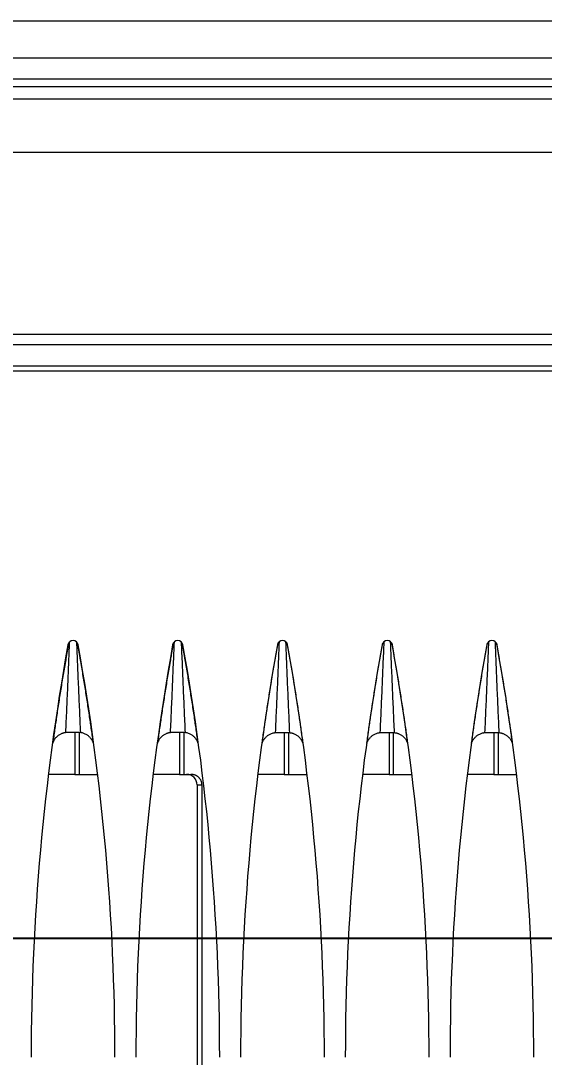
# Model space of a CAD drawing. Header units: metres. Extents: x -101133.8 to -101066.7, y -24899.3 to -24824.7.
# Drawn here: x -101102.3943 to -101102.3443, y -24845.373 to -24845.2741 of the extents above; entities that cross this region are included whole.
import ezdxf

# ---------------------------------------------------------------- set-up
doc = ezdxf.new("R2010")
doc.units = ezdxf.units.M
doc.header["$LTSCALE"] = 0.2
doc.header["$PDSIZE"] = -5
doc.layers.add('CMT-COTATION DIVERS', color=1, linetype='Continuous')
doc.layers.add('CMT-CVC-MATERIEL', color=30, linetype='Continuous')
doc.styles.get("Standard").update_dxf_attribs({"font": 'arial.ttf'})
doc.dimstyles.get("Standard").update_dxf_attribs({"dimtxt": 0.18, "dimasz": 0.18, "dimexe": 0.18, "dimexo": 0.0625, "dimgap": 0.09, "dimtad": 0, "dimtih": 1, "dimtoh": 1, "dimdec": 4, "dimzin": 0, "dimdsep": 46, "dimtxsty": 'Standard', "dimcen": 0.09, "dimadec": 0, "dimazin": 0, "dimtfac": 1, "dimtdec": 4, "dimtofl": 0, "dimtmove": 0, "dimatfit": 3, "dimfxl": 1, "dimtolj": 1, "dimtzin": 0, "dimarcsym": 0})

# ---------------------------------------------------------------- blocks, each defined once
blk = doc.blocks.new('Cassette 600x600')
at = {"linetype": 'Continuous', "lineweight": 13}
for p, q in [((-20078.23, 72.805), (-20078.23, 443.205)), ((-20077.73, 443.205), (-20077.73, 72.805)), ((-20075.73, 104.505), (-20075.73, 411.505)), ((-20074.73, 104.505), (-20074.73, 411.505)), ((-20057.385, 115.505), (-20057.385, 400.505)), ((-20052.256, 399.7), (-20052.256, 116.311)), ((-20051.107, 116.417), (-20051.107, 399.593)), ((-20050.33, 399.505), (-20050.33, 116.505)), ((-20048.33, 398.005), (-20048.33, 118.005)), ((-20044.817, 393.969), (-20044.817, 122.041)), ((-20116.73, 272.832), (-20116.73, 275.361)), ((-20112.23, 274.73), (-20112.23, 274.764)), ((-20112.73, 273.527), (-20112.74, 273.7)), ((-20106.73, 273.87), (-20106.73, 273.907)), ((-20105.73, 273.702), (-20105.73, 273.736)), ((-20112.73, 272.832), (-20116.73, 272.832)), ((-20116.73, 272.832), (-20116.73, 272.421)), ((-20116.73, 272.421), (-20116.73, 270.649)), ((-20112.733, 272.421), (-20116.73, 272.421)), ((-20112.74, 272.31), (-20112.73, 272.483)), ((-20106.73, 272.103), (-20106.73, 272.14)), ((-20105.73, 272.274), (-20105.73, 272.308)), ((-20112.23, 271.246), (-20112.23, 271.28)), ((-20116.73, 262.832), (-20116.73, 265.361)), ((-20112.23, 264.73), (-20112.23, 264.764)), ((-20112.73, 263.527), (-20112.74, 263.7)), ((-20106.73, 263.87), (-20106.73, 263.907)), ((-20105.73, 263.702), (-20105.73, 263.736)), ((-20112.73, 262.832), (-20116.73, 262.832)), ((-20116.73, 262.832), (-20116.73, 262.421)), ((-20116.73, 262.421), (-20116.73, 261.768)), ((-20112.733, 262.421), (-20116.73, 262.421)), ((-20112.74, 262.31), (-20112.73, 262.483)), ((-20105.73, 262.274), (-20105.73, 262.308)), ((-20112.23, 261.246), (-20112.23, 261.28)), ((-20106.73, 262.103), (-20106.73, 262.14)), ((-20117.73, 261.155), (-20221.23, 261.155)), ((-20117.73, 260.695), (-20221.23, 260.695)), ((-20117.73, 261.155), (-20117.73, 260.695)), ((-20116.73, 252.832), (-20116.73, 255.361)), ((-20112.23, 254.73), (-20112.23, 254.764)), ((-20112.74, 253.7), (-20112.73, 253.527)), ((-20105.73, 253.702), (-20105.73, 253.736)), ((-20112.73, 252.832), (-20116.73, 252.832)), ((-20116.73, 252.832), (-20116.73, 252.421)), ((-20116.73, 252.421), (-20116.73, 250.649)), ((-20112.733, 252.421), (-20116.73, 252.421)), ((-20112.73, 252.483), (-20112.74, 252.31)), ((-20105.73, 252.274), (-20105.73, 252.308)), ((-20112.23, 251.246), (-20112.23, 251.28)), ((-20116.73, 242.832), (-20116.73, 245.361)), ((-20112.23, 244.73), (-20112.23, 244.764)), ((-20112.74, 243.7), (-20112.73, 243.527)), ((-20105.73, 243.702), (-20105.73, 243.736)), ((-20112.73, 242.832), (-20116.73, 242.832)), ((-20116.73, 242.832), (-20116.73, 242.421)), ((-20116.73, 242.421), (-20116.73, 240.649)), ((-20112.733, 242.421), (-20116.73, 242.421)), ((-20112.73, 242.483), (-20112.74, 242.31)), ((-20105.73, 242.274), (-20105.73, 242.308)), ((-20112.23, 241.246), (-20112.23, 241.28)), ((-20116.73, 232.832), (-20116.73, 235.361)), ((-20112.23, 234.73), (-20112.23, 234.764)), ((-20112.74, 233.7), (-20112.73, 233.527)), ((-20105.73, 233.702), (-20105.73, 233.736)), ((-20112.73, 232.832), (-20116.73, 232.832)), ((-20116.73, 232.832), (-20116.73, 232.421)), ((-20116.73, 232.421), (-20116.73, 230.649)), ((-20112.733, 232.421), (-20116.73, 232.421)), ((-20112.73, 232.483), (-20112.74, 232.31)), ((-20105.73, 232.274), (-20105.73, 232.308)), ((-20112.23, 231.246), (-20112.23, 231.28))]:
    blk.add_line(p, q, dxfattribs=at)
for centre, radius, start, end in [((-20143.73, 54.505), 222.5, 79.81251, 90), ((-20104.465, 273.005), 0.5, 280.18749, 79.81251), ((-20143.73, 491.505), 222.5, 270, 280.18749), ((-20143.73, 44.505), 222.5, 79.81251, 90), ((-20104.465, 263.005), 0.5, 280.18749, 79.81251), ((-20143.73, 481.505), 222.5, 270, 280.18749), ((-20143.73, 34.505), 222.5, 79.81251, 90), ((-20104.465, 253.005), 0.5, 280.18749, 79.81251), ((-20143.73, 471.505), 222.5, 270, 280.18749), ((-20143.73, 24.505), 222.5, 79.81251, 90), ((-20104.465, 243.005), 0.5, 280.18749, 79.81251), ((-20143.73, 461.505), 222.5, 270, 280.18749), ((-20143.73, 14.505), 222.5, 79.81251, 90), ((-20104.465, 233.005), 0.5, 280.18749, 79.81251), ((-20143.73, 451.505), 222.5, 270, 280.18749)]:
    blk.add_arc(centre, radius, start, end, dxfattribs=at)
blk.add_ellipse((-20117.73, 262.159), major_axis=(0, 1.004), ratio=0.996195, start_param=3.141593, end_param=4.712389, dxfattribs=at)
for points, knots in [([(-20104.205, 273.432), (-20104.323, 273.453), (-20104.442, 273.475), (-20104.56, 273.496), (-20104.678, 273.517), (-20104.795, 273.538), (-20104.916, 273.559), (-20105.036, 273.581), (-20105.16, 273.602), (-20105.271, 273.622), (-20105.383, 273.642), (-20105.483, 273.66), (-20105.627, 273.685), (-20105.816, 273.718), (-20106.081, 273.764), (-20106.326, 273.806), (-20106.571, 273.848), (-20106.796, 273.886), (-20107.026, 273.924), (-20107.256, 273.963), (-20107.492, 274.002), (-20107.726, 274.04), (-20107.96, 274.079), (-20108.193, 274.117), (-20108.426, 274.154), (-20108.659, 274.192), (-20108.893, 274.229), (-20109.127, 274.266), (-20109.361, 274.303), (-20109.595, 274.34), (-20109.828, 274.376), (-20110.06, 274.412), (-20110.292, 274.447), (-20110.529, 274.483), (-20110.766, 274.519), (-20111.009, 274.555), (-20111.231, 274.588), (-20111.452, 274.621), (-20111.652, 274.65), (-20111.858, 274.679), (-20112.064, 274.709), (-20112.275, 274.739), (-20112.485, 274.769), (-20112.695, 274.799), (-20112.904, 274.828), (-20113.113, 274.857), (-20113.322, 274.887), (-20113.531, 274.916), (-20113.74, 274.945)], [0, 0, 0, 0, 1, 1, 1, 2, 2, 2, 3, 3, 3, 4, 4, 4, 5, 5, 5, 6, 6, 6, 7, 7, 7, 8, 8, 8, 9, 9, 9, 10, 10, 10, 11, 11, 11, 12, 12, 12, 13, 13, 13, 14, 14, 14, 15, 15, 15, 16, 16, 16, 16]), ([(-20112.74, 273.7), (-20112.746, 273.731), (-20112.752, 273.762), (-20112.758, 273.793), (-20112.764, 273.824), (-20112.77, 273.855), (-20112.778, 273.886), (-20112.785, 273.918), (-20112.793, 273.949), (-20112.802, 273.979), (-20112.81, 274.009), (-20112.819, 274.037), (-20112.832, 274.071), (-20112.845, 274.106), (-20112.862, 274.148), (-20112.882, 274.187), (-20112.901, 274.227), (-20112.921, 274.265), (-20112.944, 274.302), (-20112.966, 274.338), (-20112.991, 274.375), (-20113.019, 274.413), (-20113.047, 274.45), (-20113.079, 274.49), (-20113.106, 274.52), (-20113.132, 274.551), (-20113.154, 274.574), (-20113.178, 274.598), (-20113.202, 274.622), (-20113.23, 274.648), (-20113.257, 274.671), (-20113.285, 274.695), (-20113.313, 274.717), (-20113.344, 274.74), (-20113.376, 274.762), (-20113.411, 274.785), (-20113.439, 274.802), (-20113.467, 274.819), (-20113.487, 274.829), (-20113.511, 274.841), (-20113.534, 274.853), (-20113.56, 274.866), (-20113.585, 274.878), (-20113.611, 274.889), (-20113.637, 274.901), (-20113.662, 274.912), (-20113.688, 274.923), (-20113.714, 274.934), (-20113.74, 274.945)], [0, 0, 0, 0, 1, 1, 1, 2, 2, 2, 3, 3, 3, 4, 4, 4, 5, 5, 5, 6, 6, 6, 7, 7, 7, 8, 8, 8, 9, 9, 9, 10, 10, 10, 11, 11, 11, 12, 12, 12, 13, 13, 13, 14, 14, 14, 15, 15, 15, 16, 16, 16, 16]), ([(-20112.74, 273.7), (-20112.379, 273.684), (-20112.018, 273.668), (-20111.657, 273.651), (-20111.296, 273.635), (-20110.935, 273.619), (-20110.574, 273.603), (-20110.213, 273.587), (-20109.853, 273.571), (-20109.492, 273.556), (-20109.131, 273.54), (-20108.77, 273.524), (-20108.409, 273.509), (-20108.049, 273.494), (-20107.688, 273.479), (-20107.328, 273.464), (-20106.968, 273.449), (-20106.608, 273.434), (-20106.247, 273.419), (-20105.887, 273.404), (-20105.527, 273.39), (-20105.166, 273.375), (-20104.806, 273.36), (-20104.446, 273.346), (-20104.086, 273.331)], [0, 0, 0, 0, 1, 1, 1, 2, 2, 2, 3, 3, 3, 4, 4, 4, 5, 5, 5, 6, 6, 6, 7, 7, 7, 8, 8, 8, 8]), ([(-20112.73, 272.483), (-20112.73, 272.503), (-20112.73, 272.524), (-20112.73, 272.544), (-20112.73, 272.565), (-20112.73, 272.585), (-20112.73, 272.606), (-20112.73, 272.627), (-20112.73, 272.648), (-20112.73, 272.669), (-20112.73, 272.69), (-20112.73, 272.711), (-20112.73, 272.733), (-20112.73, 272.755), (-20112.73, 272.777), (-20112.73, 272.799), (-20112.73, 272.822), (-20112.73, 272.844), (-20112.73, 272.867), (-20112.73, 272.89), (-20112.73, 272.912), (-20112.73, 272.935), (-20112.73, 272.958), (-20112.73, 272.981), (-20112.73, 273.004), (-20112.73, 273.028), (-20112.73, 273.051), (-20112.73, 273.074), (-20112.73, 273.097), (-20112.73, 273.119), (-20112.73, 273.142), (-20112.73, 273.165), (-20112.73, 273.188), (-20112.73, 273.21), (-20112.73, 273.232), (-20112.73, 273.254), (-20112.73, 273.276), (-20112.73, 273.298), (-20112.73, 273.319), (-20112.73, 273.341), (-20112.73, 273.362), (-20112.73, 273.383), (-20112.73, 273.404), (-20112.73, 273.425), (-20112.73, 273.445), (-20112.73, 273.466), (-20112.73, 273.486), (-20112.73, 273.507), (-20112.73, 273.527)], [0, 0, 0, 0, 1, 1, 1, 2, 2, 2, 3, 3, 3, 4, 4, 4, 5, 5, 5, 6, 6, 6, 7, 7, 7, 8, 8, 8, 9, 9, 9, 10, 10, 10, 11, 11, 11, 12, 12, 12, 13, 13, 13, 14, 14, 14, 15, 15, 15, 16, 16, 16, 16]), ([(-20113.74, 271.065), (-20113.531, 271.094), (-20113.322, 271.124), (-20113.113, 271.153), (-20112.904, 271.182), (-20112.695, 271.212), (-20112.485, 271.241), (-20112.275, 271.271), (-20112.064, 271.301), (-20111.858, 271.331), (-20111.652, 271.361), (-20111.452, 271.39), (-20111.231, 271.422), (-20111.009, 271.455), (-20110.766, 271.491), (-20110.529, 271.527), (-20110.292, 271.563), (-20110.06, 271.598), (-20109.828, 271.634), (-20109.595, 271.67), (-20109.361, 271.707), (-20109.127, 271.744), (-20108.893, 271.781), (-20108.659, 271.818), (-20108.426, 271.856), (-20108.193, 271.894), (-20107.96, 271.931), (-20107.726, 271.97), (-20107.492, 272.008), (-20107.256, 272.048), (-20107.026, 272.086), (-20106.796, 272.125), (-20106.571, 272.163), (-20106.326, 272.204), (-20106.081, 272.246), (-20105.816, 272.292), (-20105.627, 272.325), (-20105.483, 272.351), (-20105.383, 272.368), (-20105.271, 272.388), (-20105.16, 272.408), (-20105.036, 272.43), (-20104.916, 272.451), (-20104.795, 272.473), (-20104.678, 272.493), (-20104.56, 272.515), (-20104.442, 272.536), (-20104.323, 272.557), (-20104.205, 272.578)], [0, 0, 0, 0, 1, 1, 1, 2, 2, 2, 3, 3, 3, 4, 4, 4, 5, 5, 5, 6, 6, 6, 7, 7, 7, 8, 8, 8, 9, 9, 9, 10, 10, 10, 11, 11, 11, 12, 12, 12, 13, 13, 13, 14, 14, 14, 15, 15, 15, 16, 16, 16, 16]), ([(-20113.74, 271.065), (-20113.732, 271.068), (-20113.724, 271.071), (-20113.717, 271.074), (-20113.709, 271.077), (-20113.701, 271.08), (-20113.693, 271.083), (-20113.685, 271.086), (-20113.677, 271.089), (-20113.669, 271.092), (-20113.662, 271.095), (-20113.655, 271.097), (-20113.646, 271.101), (-20113.623, 271.111), (-20113.589, 271.126), (-20113.558, 271.141), (-20113.528, 271.156), (-20113.502, 271.17), (-20113.475, 271.186), (-20113.448, 271.202), (-20113.421, 271.219), (-20113.397, 271.235), (-20113.372, 271.251), (-20113.351, 271.266), (-20113.322, 271.288), (-20113.294, 271.311), (-20113.258, 271.34), (-20113.226, 271.368), (-20113.194, 271.397), (-20113.167, 271.424), (-20113.139, 271.453), (-20113.112, 271.483), (-20113.085, 271.514), (-20113.061, 271.543), (-20113.038, 271.571), (-20113.018, 271.598), (-20112.992, 271.635), (-20112.967, 271.672), (-20112.937, 271.72), (-20112.911, 271.767), (-20112.886, 271.813), (-20112.865, 271.857), (-20112.846, 271.902), (-20112.827, 271.946), (-20112.811, 271.99), (-20112.796, 272.039), (-20112.781, 272.088), (-20112.768, 272.142), (-20112.761, 272.178), (-20112.759, 272.19), (-20112.757, 272.2), (-20112.755, 272.211), (-20112.753, 272.221), (-20112.751, 272.233), (-20112.75, 272.244), (-20112.748, 272.255), (-20112.746, 272.266), (-20112.745, 272.277), (-20112.743, 272.288), (-20112.741, 272.299), (-20112.74, 272.31)], [0, 0, 0, 0, 1, 1, 1, 2, 2, 2, 3, 3, 3, 4, 4, 4, 5, 5, 5, 6, 6, 6, 7, 7, 7, 8, 8, 8, 9, 9, 9, 10, 10, 10, 11, 11, 11, 12, 12, 12, 13, 13, 13, 14, 14, 14, 15, 15, 15, 16, 16, 16, 17, 17, 17, 18, 18, 18, 19, 19, 19, 20, 20, 20, 20]), ([(-20104.086, 272.679), (-20104.446, 272.664), (-20104.806, 272.65), (-20105.166, 272.635), (-20105.527, 272.621), (-20105.887, 272.606), (-20106.247, 272.591), (-20106.608, 272.576), (-20106.968, 272.562), (-20107.328, 272.547), (-20107.688, 272.532), (-20108.049, 272.517), (-20108.409, 272.501), (-20108.77, 272.486), (-20109.131, 272.47), (-20109.492, 272.454), (-20109.853, 272.439), (-20110.213, 272.423), (-20110.574, 272.407), (-20110.935, 272.391), (-20111.296, 272.375), (-20111.657, 272.359), (-20112.018, 272.343), (-20112.379, 272.327), (-20112.74, 272.31)], [0, 0, 0, 0, 1, 1, 1, 2, 2, 2, 3, 3, 3, 4, 4, 4, 5, 5, 5, 6, 6, 6, 7, 7, 7, 8, 8, 8, 8]), ([(-20104.205, 263.432), (-20104.323, 263.453), (-20104.442, 263.475), (-20104.56, 263.496), (-20104.678, 263.517), (-20104.795, 263.538), (-20104.916, 263.559), (-20105.036, 263.581), (-20105.16, 263.602), (-20105.271, 263.622), (-20105.383, 263.642), (-20105.483, 263.66), (-20105.627, 263.685), (-20105.816, 263.718), (-20106.081, 263.764), (-20106.326, 263.806), (-20106.571, 263.848), (-20106.796, 263.886), (-20107.026, 263.924), (-20107.256, 263.963), (-20107.492, 264.002), (-20107.726, 264.04), (-20107.96, 264.079), (-20108.193, 264.117), (-20108.426, 264.154), (-20108.659, 264.192), (-20108.893, 264.229), (-20109.127, 264.266), (-20109.361, 264.303), (-20109.595, 264.34), (-20109.828, 264.376), (-20110.06, 264.412), (-20110.292, 264.447), (-20110.529, 264.483), (-20110.766, 264.519), (-20111.009, 264.555), (-20111.231, 264.588), (-20111.452, 264.621), (-20111.652, 264.65), (-20111.858, 264.679), (-20112.064, 264.709), (-20112.275, 264.739), (-20112.485, 264.769), (-20112.695, 264.799), (-20112.904, 264.828), (-20113.113, 264.857), (-20113.322, 264.887), (-20113.531, 264.916), (-20113.74, 264.945)], [0, 0, 0, 0, 1, 1, 1, 2, 2, 2, 3, 3, 3, 4, 4, 4, 5, 5, 5, 6, 6, 6, 7, 7, 7, 8, 8, 8, 9, 9, 9, 10, 10, 10, 11, 11, 11, 12, 12, 12, 13, 13, 13, 14, 14, 14, 15, 15, 15, 16, 16, 16, 16]), ([(-20112.74, 263.7), (-20112.746, 263.731), (-20112.752, 263.762), (-20112.758, 263.793), (-20112.764, 263.824), (-20112.77, 263.855), (-20112.778, 263.886), (-20112.785, 263.918), (-20112.793, 263.949), (-20112.802, 263.979), (-20112.81, 264.009), (-20112.819, 264.037), (-20112.832, 264.071), (-20112.845, 264.106), (-20112.862, 264.148), (-20112.882, 264.187), (-20112.901, 264.227), (-20112.921, 264.265), (-20112.944, 264.302), (-20112.966, 264.338), (-20112.991, 264.375), (-20113.019, 264.413), (-20113.047, 264.45), (-20113.079, 264.49), (-20113.106, 264.52), (-20113.132, 264.551), (-20113.154, 264.574), (-20113.178, 264.598), (-20113.202, 264.622), (-20113.23, 264.648), (-20113.257, 264.671), (-20113.285, 264.695), (-20113.313, 264.717), (-20113.344, 264.74), (-20113.376, 264.762), (-20113.411, 264.785), (-20113.439, 264.802), (-20113.467, 264.819), (-20113.487, 264.829), (-20113.511, 264.841), (-20113.534, 264.853), (-20113.56, 264.866), (-20113.585, 264.878), (-20113.611, 264.889), (-20113.637, 264.901), (-20113.662, 264.912), (-20113.688, 264.923), (-20113.714, 264.934), (-20113.74, 264.945)], [0, 0, 0, 0, 1, 1, 1, 2, 2, 2, 3, 3, 3, 4, 4, 4, 5, 5, 5, 6, 6, 6, 7, 7, 7, 8, 8, 8, 9, 9, 9, 10, 10, 10, 11, 11, 11, 12, 12, 12, 13, 13, 13, 14, 14, 14, 15, 15, 15, 16, 16, 16, 16]), ([(-20112.74, 263.7), (-20112.379, 263.684), (-20112.018, 263.668), (-20111.657, 263.651), (-20111.296, 263.635), (-20110.935, 263.619), (-20110.574, 263.603), (-20110.213, 263.587), (-20109.853, 263.571), (-20109.492, 263.556), (-20109.131, 263.54), (-20108.77, 263.524), (-20108.409, 263.509), (-20108.049, 263.494), (-20107.688, 263.479), (-20107.328, 263.464), (-20106.968, 263.449), (-20106.608, 263.434), (-20106.247, 263.419), (-20105.887, 263.404), (-20105.527, 263.39), (-20105.166, 263.375), (-20104.806, 263.36), (-20104.446, 263.346), (-20104.086, 263.331)], [0, 0, 0, 0, 1, 1, 1, 2, 2, 2, 3, 3, 3, 4, 4, 4, 5, 5, 5, 6, 6, 6, 7, 7, 7, 8, 8, 8, 8]), ([(-20112.73, 262.483), (-20112.73, 262.503), (-20112.73, 262.524), (-20112.73, 262.544), (-20112.73, 262.565), (-20112.73, 262.585), (-20112.73, 262.606), (-20112.73, 262.627), (-20112.73, 262.648), (-20112.73, 262.669), (-20112.73, 262.69), (-20112.73, 262.711), (-20112.73, 262.733), (-20112.73, 262.755), (-20112.73, 262.777), (-20112.73, 262.799), (-20112.73, 262.822), (-20112.73, 262.844), (-20112.73, 262.867), (-20112.73, 262.89), (-20112.73, 262.912), (-20112.73, 262.935), (-20112.73, 262.958), (-20112.73, 262.981), (-20112.73, 263.004), (-20112.73, 263.028), (-20112.73, 263.051), (-20112.73, 263.074), (-20112.73, 263.097), (-20112.73, 263.119), (-20112.73, 263.142), (-20112.73, 263.165), (-20112.73, 263.188), (-20112.73, 263.21), (-20112.73, 263.232), (-20112.73, 263.254), (-20112.73, 263.276), (-20112.73, 263.298), (-20112.73, 263.319), (-20112.73, 263.341), (-20112.73, 263.362), (-20112.73, 263.383), (-20112.73, 263.404), (-20112.73, 263.425), (-20112.73, 263.445), (-20112.73, 263.466), (-20112.73, 263.486), (-20112.73, 263.507), (-20112.73, 263.527)], [0, 0, 0, 0, 1, 1, 1, 2, 2, 2, 3, 3, 3, 4, 4, 4, 5, 5, 5, 6, 6, 6, 7, 7, 7, 8, 8, 8, 9, 9, 9, 10, 10, 10, 11, 11, 11, 12, 12, 12, 13, 13, 13, 14, 14, 14, 15, 15, 15, 16, 16, 16, 16]), ([(-20113.74, 261.065), (-20113.531, 261.094), (-20113.322, 261.124), (-20113.113, 261.153), (-20112.904, 261.182), (-20112.695, 261.212), (-20112.485, 261.241), (-20112.275, 261.271), (-20112.064, 261.301), (-20111.858, 261.331), (-20111.652, 261.361), (-20111.452, 261.39), (-20111.231, 261.422), (-20111.009, 261.455), (-20110.766, 261.491), (-20110.529, 261.527), (-20110.292, 261.563), (-20110.06, 261.598), (-20109.828, 261.634), (-20109.595, 261.67), (-20109.361, 261.707), (-20109.127, 261.744), (-20108.893, 261.781), (-20108.659, 261.818), (-20108.426, 261.856), (-20108.193, 261.894), (-20107.96, 261.931), (-20107.726, 261.97), (-20107.492, 262.008), (-20107.256, 262.048), (-20107.026, 262.086), (-20106.796, 262.125), (-20106.571, 262.163), (-20106.326, 262.204), (-20106.081, 262.246), (-20105.816, 262.292), (-20105.627, 262.325), (-20105.483, 262.351), (-20105.383, 262.368), (-20105.271, 262.388), (-20105.16, 262.408), (-20105.036, 262.43), (-20104.916, 262.451), (-20104.795, 262.473), (-20104.678, 262.493), (-20104.56, 262.515), (-20104.442, 262.536), (-20104.323, 262.557), (-20104.205, 262.578)], [0, 0, 0, 0, 1, 1, 1, 2, 2, 2, 3, 3, 3, 4, 4, 4, 5, 5, 5, 6, 6, 6, 7, 7, 7, 8, 8, 8, 9, 9, 9, 10, 10, 10, 11, 11, 11, 12, 12, 12, 13, 13, 13, 14, 14, 14, 15, 15, 15, 16, 16, 16, 16]), ([(-20113.74, 261.065), (-20113.732, 261.068), (-20113.724, 261.071), (-20113.717, 261.074), (-20113.709, 261.077), (-20113.701, 261.08), (-20113.693, 261.083), (-20113.685, 261.086), (-20113.677, 261.089), (-20113.669, 261.092), (-20113.662, 261.095), (-20113.655, 261.097), (-20113.646, 261.101), (-20113.623, 261.111), (-20113.589, 261.126), (-20113.558, 261.141), (-20113.528, 261.156), (-20113.502, 261.17), (-20113.475, 261.186), (-20113.448, 261.202), (-20113.421, 261.219), (-20113.397, 261.235), (-20113.372, 261.251), (-20113.351, 261.266), (-20113.322, 261.288), (-20113.294, 261.311), (-20113.258, 261.34), (-20113.226, 261.368), (-20113.194, 261.397), (-20113.167, 261.424), (-20113.139, 261.453), (-20113.112, 261.483), (-20113.085, 261.514), (-20113.061, 261.543), (-20113.038, 261.571), (-20113.018, 261.598), (-20112.992, 261.635), (-20112.967, 261.672), (-20112.937, 261.72), (-20112.911, 261.767), (-20112.886, 261.813), (-20112.865, 261.857), (-20112.846, 261.902), (-20112.827, 261.946), (-20112.811, 261.99), (-20112.796, 262.039), (-20112.781, 262.088), (-20112.768, 262.142), (-20112.761, 262.178), (-20112.759, 262.19), (-20112.757, 262.2), (-20112.755, 262.211), (-20112.753, 262.221), (-20112.751, 262.233), (-20112.75, 262.244), (-20112.748, 262.255), (-20112.746, 262.266), (-20112.745, 262.277), (-20112.743, 262.288), (-20112.741, 262.299), (-20112.74, 262.31)], [0, 0, 0, 0, 1, 1, 1, 2, 2, 2, 3, 3, 3, 4, 4, 4, 5, 5, 5, 6, 6, 6, 7, 7, 7, 8, 8, 8, 9, 9, 9, 10, 10, 10, 11, 11, 11, 12, 12, 12, 13, 13, 13, 14, 14, 14, 15, 15, 15, 16, 16, 16, 17, 17, 17, 18, 18, 18, 19, 19, 19, 20, 20, 20, 20]), ([(-20104.086, 262.679), (-20104.446, 262.664), (-20104.806, 262.65), (-20105.166, 262.635), (-20105.527, 262.621), (-20105.887, 262.606), (-20106.247, 262.591), (-20106.608, 262.576), (-20106.968, 262.562), (-20107.328, 262.547), (-20107.688, 262.532), (-20108.049, 262.517), (-20108.409, 262.501), (-20108.77, 262.486), (-20109.131, 262.47), (-20109.492, 262.454), (-20109.853, 262.439), (-20110.213, 262.423), (-20110.574, 262.407), (-20110.935, 262.391), (-20111.296, 262.375), (-20111.657, 262.359), (-20112.018, 262.343), (-20112.379, 262.327), (-20112.74, 262.31)], [0, 0, 0, 0, 1, 1, 1, 2, 2, 2, 3, 3, 3, 4, 4, 4, 5, 5, 5, 6, 6, 6, 7, 7, 7, 8, 8, 8, 8]), ([(-20117.73, 260.695), (-20117.705, 260.698), (-20117.68, 260.7), (-20117.655, 260.703), (-20117.63, 260.705), (-20117.605, 260.708), (-20117.58, 260.712), (-20117.555, 260.715), (-20117.531, 260.719), (-20117.506, 260.724), (-20117.482, 260.729), (-20117.458, 260.735), (-20117.434, 260.742), (-20117.411, 260.749), (-20117.387, 260.757), (-20117.365, 260.767), (-20117.342, 260.776), (-20117.319, 260.786), (-20117.297, 260.797), (-20117.276, 260.808), (-20117.254, 260.82), (-20117.233, 260.833), (-20117.212, 260.846), (-20117.192, 260.859), (-20117.172, 260.873), (-20117.153, 260.887), (-20117.133, 260.902), (-20117.114, 260.918), (-20117.096, 260.933), (-20117.078, 260.949), (-20117.06, 260.966), (-20117.043, 260.982), (-20117.026, 260.999), (-20117.011, 261.016), (-20116.995, 261.033), (-20116.98, 261.05), (-20116.965, 261.069), (-20116.95, 261.088), (-20116.935, 261.108), (-20116.921, 261.129), (-20116.907, 261.149), (-20116.895, 261.169), (-20116.882, 261.19), (-20116.87, 261.211), (-20116.859, 261.233), (-20116.849, 261.252), (-20116.839, 261.272), (-20116.831, 261.289), (-20116.82, 261.315), (-20116.809, 261.342), (-20116.795, 261.378), (-20116.784, 261.411), (-20116.773, 261.444), (-20116.765, 261.475), (-20116.758, 261.505), (-20116.752, 261.535), (-20116.746, 261.565), (-20116.742, 261.597), (-20116.737, 261.629), (-20116.734, 261.663), (-20116.733, 261.685), (-20116.732, 261.693), (-20116.732, 261.699), (-20116.732, 261.706), (-20116.731, 261.713), (-20116.731, 261.72), (-20116.731, 261.727), (-20116.731, 261.734), (-20116.73, 261.741), (-20116.73, 261.747), (-20116.73, 261.754), (-20116.73, 261.761), (-20116.73, 261.768)], [0, 0, 0, 0, 1, 1, 1, 2, 2, 2, 3, 3, 3, 4, 4, 4, 5, 5, 5, 6, 6, 6, 7, 7, 7, 8, 8, 8, 9, 9, 9, 10, 10, 10, 11, 11, 11, 12, 12, 12, 13, 13, 13, 14, 14, 14, 15, 15, 15, 16, 16, 16, 17, 17, 17, 18, 18, 18, 19, 19, 19, 20, 20, 20, 21, 21, 21, 22, 22, 22, 23, 23, 23, 24, 24, 24, 24]), ([(-20113.74, 254.945), (-20113.732, 254.942), (-20113.724, 254.939), (-20113.717, 254.936), (-20113.709, 254.934), (-20113.701, 254.931), (-20113.693, 254.928), (-20113.685, 254.925), (-20113.677, 254.921), (-20113.669, 254.918), (-20113.662, 254.916), (-20113.655, 254.913), (-20113.646, 254.909), (-20113.623, 254.9), (-20113.589, 254.884), (-20113.558, 254.869), (-20113.528, 254.854), (-20113.502, 254.84), (-20113.475, 254.824), (-20113.448, 254.808), (-20113.421, 254.791), (-20113.397, 254.775), (-20113.372, 254.759), (-20113.351, 254.744), (-20113.322, 254.722), (-20113.294, 254.7), (-20113.258, 254.67), (-20113.226, 254.642), (-20113.194, 254.614), (-20113.167, 254.586), (-20113.139, 254.557), (-20113.112, 254.528), (-20113.085, 254.497), (-20113.061, 254.468), (-20113.038, 254.439), (-20113.018, 254.412), (-20112.992, 254.375), (-20112.967, 254.338), (-20112.937, 254.29), (-20112.911, 254.244), (-20112.886, 254.197), (-20112.865, 254.153), (-20112.846, 254.109), (-20112.827, 254.064), (-20112.811, 254.02), (-20112.796, 253.971), (-20112.781, 253.922), (-20112.768, 253.868), (-20112.761, 253.833), (-20112.759, 253.82), (-20112.757, 253.81), (-20112.755, 253.799), (-20112.753, 253.789), (-20112.751, 253.777), (-20112.75, 253.766), (-20112.748, 253.755), (-20112.746, 253.744), (-20112.745, 253.733), (-20112.743, 253.722), (-20112.741, 253.711), (-20112.74, 253.7)], [0, 0, 0, 0, 1, 1, 1, 2, 2, 2, 3, 3, 3, 4, 4, 4, 5, 5, 5, 6, 6, 6, 7, 7, 7, 8, 8, 8, 9, 9, 9, 10, 10, 10, 11, 11, 11, 12, 12, 12, 13, 13, 13, 14, 14, 14, 15, 15, 15, 16, 16, 16, 17, 17, 17, 18, 18, 18, 19, 19, 19, 20, 20, 20, 20]), ([(-20113.74, 254.945), (-20113.531, 254.916), (-20113.322, 254.887), (-20113.113, 254.857), (-20112.904, 254.828), (-20112.695, 254.799), (-20112.485, 254.769), (-20112.275, 254.739), (-20112.064, 254.709), (-20111.858, 254.679), (-20111.652, 254.65), (-20111.452, 254.621), (-20111.231, 254.588), (-20111.009, 254.555), (-20110.766, 254.519), (-20110.529, 254.483), (-20110.292, 254.447), (-20110.06, 254.412), (-20109.828, 254.376), (-20109.595, 254.34), (-20109.361, 254.303), (-20109.127, 254.266), (-20108.893, 254.229), (-20108.659, 254.192), (-20108.426, 254.154), (-20108.193, 254.117), (-20107.96, 254.079), (-20107.726, 254.04), (-20107.492, 254.002), (-20107.256, 253.963), (-20107.026, 253.924), (-20106.796, 253.886), (-20106.571, 253.848), (-20106.326, 253.806), (-20106.081, 253.764), (-20105.816, 253.718), (-20105.627, 253.685), (-20105.483, 253.66), (-20105.383, 253.642), (-20105.271, 253.622), (-20105.16, 253.602), (-20105.036, 253.581), (-20104.916, 253.559), (-20104.795, 253.538), (-20104.678, 253.517), (-20104.56, 253.496), (-20104.442, 253.475), (-20104.323, 253.453), (-20104.205, 253.432)], [0, 0, 0, 0, 1, 1, 1, 2, 2, 2, 3, 3, 3, 4, 4, 4, 5, 5, 5, 6, 6, 6, 7, 7, 7, 8, 8, 8, 9, 9, 9, 10, 10, 10, 11, 11, 11, 12, 12, 12, 13, 13, 13, 14, 14, 14, 15, 15, 15, 16, 16, 16, 16]), ([(-20104.086, 253.331), (-20104.446, 253.346), (-20104.806, 253.36), (-20105.166, 253.375), (-20105.527, 253.39), (-20105.887, 253.404), (-20106.247, 253.419), (-20106.608, 253.434), (-20106.968, 253.449), (-20107.328, 253.464), (-20107.688, 253.479), (-20108.049, 253.494), (-20108.409, 253.509), (-20108.77, 253.524), (-20109.131, 253.54), (-20109.492, 253.556), (-20109.853, 253.571), (-20110.213, 253.587), (-20110.574, 253.603), (-20110.935, 253.619), (-20111.296, 253.635), (-20111.657, 253.651), (-20112.018, 253.668), (-20112.379, 253.684), (-20112.74, 253.7)], [0, 0, 0, 0, 1, 1, 1, 2, 2, 2, 3, 3, 3, 4, 4, 4, 5, 5, 5, 6, 6, 6, 7, 7, 7, 8, 8, 8, 8]), ([(-20112.73, 253.527), (-20112.73, 253.507), (-20112.73, 253.487), (-20112.73, 253.466), (-20112.73, 253.446), (-20112.73, 253.425), (-20112.73, 253.404), (-20112.73, 253.383), (-20112.73, 253.363), (-20112.73, 253.341), (-20112.73, 253.32), (-20112.73, 253.299), (-20112.73, 253.277), (-20112.73, 253.255), (-20112.73, 253.233), (-20112.73, 253.211), (-20112.73, 253.189), (-20112.73, 253.166), (-20112.73, 253.143), (-20112.73, 253.121), (-20112.73, 253.098), (-20112.73, 253.075), (-20112.73, 253.052), (-20112.73, 253.029), (-20112.73, 253.006), (-20112.73, 252.983), (-20112.73, 252.96), (-20112.73, 252.937), (-20112.73, 252.914), (-20112.73, 252.891), (-20112.73, 252.868), (-20112.73, 252.845), (-20112.73, 252.823), (-20112.73, 252.8), (-20112.73, 252.778), (-20112.73, 252.756), (-20112.73, 252.734), (-20112.73, 252.712), (-20112.73, 252.691), (-20112.73, 252.67), (-20112.73, 252.648), (-20112.73, 252.627), (-20112.73, 252.607), (-20112.73, 252.586), (-20112.73, 252.565), (-20112.73, 252.544), (-20112.73, 252.524), (-20112.73, 252.503), (-20112.73, 252.483)], [0, 0, 0, 0, 1, 1, 1, 2, 2, 2, 3, 3, 3, 4, 4, 4, 5, 5, 5, 6, 6, 6, 7, 7, 7, 8, 8, 8, 9, 9, 9, 10, 10, 10, 11, 11, 11, 12, 12, 12, 13, 13, 13, 14, 14, 14, 15, 15, 15, 16, 16, 16, 16]), ([(-20104.205, 252.578), (-20104.323, 252.557), (-20104.442, 252.536), (-20104.56, 252.515), (-20104.678, 252.493), (-20104.795, 252.473), (-20104.916, 252.451), (-20105.036, 252.43), (-20105.16, 252.408), (-20105.271, 252.388), (-20105.383, 252.368), (-20105.483, 252.351), (-20105.627, 252.325), (-20105.816, 252.292), (-20106.081, 252.246), (-20106.326, 252.204), (-20106.571, 252.163), (-20106.796, 252.125), (-20107.026, 252.086), (-20107.256, 252.048), (-20107.492, 252.008), (-20107.726, 251.97), (-20107.96, 251.931), (-20108.193, 251.894), (-20108.426, 251.856), (-20108.659, 251.818), (-20108.893, 251.781), (-20109.127, 251.744), (-20109.361, 251.707), (-20109.595, 251.67), (-20109.828, 251.634), (-20110.06, 251.598), (-20110.292, 251.563), (-20110.529, 251.527), (-20110.766, 251.491), (-20111.009, 251.455), (-20111.231, 251.422), (-20111.452, 251.39), (-20111.652, 251.361), (-20111.858, 251.331), (-20112.064, 251.301), (-20112.275, 251.271), (-20112.485, 251.241), (-20112.695, 251.212), (-20112.904, 251.182), (-20113.113, 251.153), (-20113.322, 251.124), (-20113.531, 251.094), (-20113.74, 251.065)], [0, 0, 0, 0, 1, 1, 1, 2, 2, 2, 3, 3, 3, 4, 4, 4, 5, 5, 5, 6, 6, 6, 7, 7, 7, 8, 8, 8, 9, 9, 9, 10, 10, 10, 11, 11, 11, 12, 12, 12, 13, 13, 13, 14, 14, 14, 15, 15, 15, 16, 16, 16, 16]), ([(-20112.74, 252.31), (-20112.746, 252.279), (-20112.752, 252.248), (-20112.758, 252.217), (-20112.764, 252.186), (-20112.77, 252.155), (-20112.778, 252.124), (-20112.785, 252.093), (-20112.793, 252.061), (-20112.802, 252.031), (-20112.81, 252.001), (-20112.819, 251.974), (-20112.832, 251.939), (-20112.845, 251.904), (-20112.862, 251.862), (-20112.882, 251.823), (-20112.901, 251.783), (-20112.921, 251.746), (-20112.944, 251.709), (-20112.966, 251.672), (-20112.991, 251.635), (-20113.019, 251.598), (-20113.047, 251.56), (-20113.079, 251.521), (-20113.106, 251.49), (-20113.132, 251.459), (-20113.154, 251.437), (-20113.178, 251.412), (-20113.202, 251.388), (-20113.23, 251.363), (-20113.257, 251.339), (-20113.285, 251.315), (-20113.313, 251.293), (-20113.344, 251.27), (-20113.376, 251.248), (-20113.411, 251.225), (-20113.439, 251.208), (-20113.467, 251.192), (-20113.487, 251.181), (-20113.511, 251.169), (-20113.534, 251.157), (-20113.56, 251.145), (-20113.585, 251.133), (-20113.611, 251.121), (-20113.637, 251.11), (-20113.662, 251.098), (-20113.688, 251.087), (-20113.714, 251.076), (-20113.74, 251.065)], [0, 0, 0, 0, 1, 1, 1, 2, 2, 2, 3, 3, 3, 4, 4, 4, 5, 5, 5, 6, 6, 6, 7, 7, 7, 8, 8, 8, 9, 9, 9, 10, 10, 10, 11, 11, 11, 12, 12, 12, 13, 13, 13, 14, 14, 14, 15, 15, 15, 16, 16, 16, 16]), ([(-20112.74, 252.31), (-20112.379, 252.327), (-20112.018, 252.343), (-20111.657, 252.359), (-20111.296, 252.375), (-20110.935, 252.391), (-20110.574, 252.407), (-20110.213, 252.423), (-20109.853, 252.439), (-20109.492, 252.454), (-20109.131, 252.47), (-20108.77, 252.486), (-20108.409, 252.501), (-20108.049, 252.516), (-20107.688, 252.532), (-20107.328, 252.547), (-20106.968, 252.562), (-20106.608, 252.577), (-20106.247, 252.591), (-20105.887, 252.606), (-20105.527, 252.621), (-20105.166, 252.635), (-20104.806, 252.65), (-20104.446, 252.664), (-20104.086, 252.679)], [0, 0, 0, 0, 1, 1, 1, 2, 2, 2, 3, 3, 3, 4, 4, 4, 5, 5, 5, 6, 6, 6, 7, 7, 7, 8, 8, 8, 8]), ([(-20113.74, 244.945), (-20113.531, 244.916), (-20113.322, 244.887), (-20113.113, 244.857), (-20112.904, 244.828), (-20112.695, 244.799), (-20112.485, 244.769), (-20112.275, 244.739), (-20112.064, 244.709), (-20111.858, 244.679), (-20111.652, 244.65), (-20111.452, 244.621), (-20111.231, 244.588), (-20111.009, 244.555), (-20110.766, 244.519), (-20110.529, 244.483), (-20110.292, 244.447), (-20110.06, 244.412), (-20109.828, 244.376), (-20109.595, 244.34), (-20109.361, 244.303), (-20109.127, 244.266), (-20108.893, 244.229), (-20108.659, 244.192), (-20108.426, 244.154), (-20108.193, 244.117), (-20107.96, 244.079), (-20107.726, 244.04), (-20107.492, 244.002), (-20107.256, 243.963), (-20107.026, 243.924), (-20106.796, 243.886), (-20106.571, 243.848), (-20106.326, 243.806), (-20106.081, 243.764), (-20105.816, 243.718), (-20105.627, 243.685), (-20105.483, 243.66), (-20105.383, 243.642), (-20105.271, 243.622), (-20105.16, 243.602), (-20105.036, 243.581), (-20104.916, 243.559), (-20104.795, 243.538), (-20104.678, 243.517), (-20104.56, 243.496), (-20104.442, 243.475), (-20104.323, 243.453), (-20104.205, 243.432)], [0, 0, 0, 0, 1, 1, 1, 2, 2, 2, 3, 3, 3, 4, 4, 4, 5, 5, 5, 6, 6, 6, 7, 7, 7, 8, 8, 8, 9, 9, 9, 10, 10, 10, 11, 11, 11, 12, 12, 12, 13, 13, 13, 14, 14, 14, 15, 15, 15, 16, 16, 16, 16]), ([(-20113.74, 244.945), (-20113.732, 244.942), (-20113.724, 244.939), (-20113.717, 244.936), (-20113.709, 244.934), (-20113.701, 244.931), (-20113.693, 244.928), (-20113.685, 244.925), (-20113.677, 244.921), (-20113.669, 244.918), (-20113.662, 244.916), (-20113.655, 244.913), (-20113.646, 244.909), (-20113.623, 244.9), (-20113.589, 244.884), (-20113.558, 244.869), (-20113.528, 244.854), (-20113.502, 244.84), (-20113.475, 244.824), (-20113.448, 244.808), (-20113.421, 244.791), (-20113.397, 244.775), (-20113.372, 244.759), (-20113.351, 244.744), (-20113.322, 244.722), (-20113.294, 244.7), (-20113.258, 244.67), (-20113.226, 244.642), (-20113.194, 244.614), (-20113.167, 244.586), (-20113.139, 244.557), (-20113.112, 244.528), (-20113.085, 244.497), (-20113.061, 244.468), (-20113.038, 244.439), (-20113.018, 244.412), (-20112.992, 244.375), (-20112.967, 244.338), (-20112.937, 244.29), (-20112.911, 244.244), (-20112.886, 244.197), (-20112.865, 244.153), (-20112.846, 244.109), (-20112.827, 244.064), (-20112.811, 244.02), (-20112.796, 243.971), (-20112.781, 243.922), (-20112.768, 243.868), (-20112.761, 243.833), (-20112.759, 243.82), (-20112.757, 243.81), (-20112.755, 243.799), (-20112.753, 243.789), (-20112.751, 243.777), (-20112.75, 243.766), (-20112.748, 243.755), (-20112.746, 243.744), (-20112.745, 243.733), (-20112.743, 243.722), (-20112.741, 243.711), (-20112.74, 243.7)], [0, 0, 0, 0, 1, 1, 1, 2, 2, 2, 3, 3, 3, 4, 4, 4, 5, 5, 5, 6, 6, 6, 7, 7, 7, 8, 8, 8, 9, 9, 9, 10, 10, 10, 11, 11, 11, 12, 12, 12, 13, 13, 13, 14, 14, 14, 15, 15, 15, 16, 16, 16, 17, 17, 17, 18, 18, 18, 19, 19, 19, 20, 20, 20, 20]), ([(-20104.086, 243.331), (-20104.446, 243.346), (-20104.806, 243.36), (-20105.166, 243.375), (-20105.527, 243.39), (-20105.887, 243.404), (-20106.247, 243.419), (-20106.608, 243.434), (-20106.968, 243.449), (-20107.328, 243.464), (-20107.688, 243.479), (-20108.049, 243.494), (-20108.409, 243.509), (-20108.77, 243.524), (-20109.131, 243.54), (-20109.492, 243.556), (-20109.853, 243.571), (-20110.213, 243.587), (-20110.574, 243.603), (-20110.935, 243.619), (-20111.296, 243.635), (-20111.657, 243.651), (-20112.018, 243.668), (-20112.379, 243.684), (-20112.74, 243.7)], [0, 0, 0, 0, 1, 1, 1, 2, 2, 2, 3, 3, 3, 4, 4, 4, 5, 5, 5, 6, 6, 6, 7, 7, 7, 8, 8, 8, 8]), ([(-20112.73, 243.527), (-20112.73, 243.507), (-20112.73, 243.487), (-20112.73, 243.466), (-20112.73, 243.446), (-20112.73, 243.425), (-20112.73, 243.404), (-20112.73, 243.383), (-20112.73, 243.363), (-20112.73, 243.341), (-20112.73, 243.32), (-20112.73, 243.299), (-20112.73, 243.277), (-20112.73, 243.255), (-20112.73, 243.233), (-20112.73, 243.211), (-20112.73, 243.189), (-20112.73, 243.166), (-20112.73, 243.143), (-20112.73, 243.121), (-20112.73, 243.098), (-20112.73, 243.075), (-20112.73, 243.052), (-20112.73, 243.029), (-20112.73, 243.006), (-20112.73, 242.983), (-20112.73, 242.96), (-20112.73, 242.937), (-20112.73, 242.914), (-20112.73, 242.891), (-20112.73, 242.868), (-20112.73, 242.845), (-20112.73, 242.823), (-20112.73, 242.8), (-20112.73, 242.778), (-20112.73, 242.756), (-20112.73, 242.734), (-20112.73, 242.712), (-20112.73, 242.691), (-20112.73, 242.67), (-20112.73, 242.648), (-20112.73, 242.627), (-20112.73, 242.607), (-20112.73, 242.586), (-20112.73, 242.565), (-20112.73, 242.544), (-20112.73, 242.524), (-20112.73, 242.503), (-20112.73, 242.483)], [0, 0, 0, 0, 1, 1, 1, 2, 2, 2, 3, 3, 3, 4, 4, 4, 5, 5, 5, 6, 6, 6, 7, 7, 7, 8, 8, 8, 9, 9, 9, 10, 10, 10, 11, 11, 11, 12, 12, 12, 13, 13, 13, 14, 14, 14, 15, 15, 15, 16, 16, 16, 16]), ([(-20104.205, 242.578), (-20104.323, 242.557), (-20104.442, 242.536), (-20104.56, 242.515), (-20104.678, 242.493), (-20104.795, 242.473), (-20104.916, 242.451), (-20105.036, 242.43), (-20105.16, 242.408), (-20105.271, 242.388), (-20105.383, 242.368), (-20105.483, 242.351), (-20105.627, 242.325), (-20105.816, 242.292), (-20106.081, 242.246), (-20106.326, 242.204), (-20106.571, 242.163), (-20106.796, 242.125), (-20107.026, 242.086), (-20107.256, 242.048), (-20107.492, 242.008), (-20107.726, 241.97), (-20107.96, 241.931), (-20108.193, 241.894), (-20108.426, 241.856), (-20108.659, 241.818), (-20108.893, 241.781), (-20109.127, 241.744), (-20109.361, 241.707), (-20109.595, 241.67), (-20109.828, 241.634), (-20110.06, 241.598), (-20110.292, 241.563), (-20110.529, 241.527), (-20110.766, 241.491), (-20111.009, 241.455), (-20111.231, 241.422), (-20111.452, 241.39), (-20111.652, 241.361), (-20111.858, 241.331), (-20112.064, 241.301), (-20112.275, 241.271), (-20112.485, 241.241), (-20112.695, 241.212), (-20112.904, 241.182), (-20113.113, 241.153), (-20113.322, 241.124), (-20113.531, 241.094), (-20113.74, 241.065)], [0, 0, 0, 0, 1, 1, 1, 2, 2, 2, 3, 3, 3, 4, 4, 4, 5, 5, 5, 6, 6, 6, 7, 7, 7, 8, 8, 8, 9, 9, 9, 10, 10, 10, 11, 11, 11, 12, 12, 12, 13, 13, 13, 14, 14, 14, 15, 15, 15, 16, 16, 16, 16]), ([(-20112.74, 242.31), (-20112.379, 242.327), (-20112.018, 242.343), (-20111.657, 242.359), (-20111.296, 242.375), (-20110.935, 242.391), (-20110.574, 242.407), (-20110.213, 242.423), (-20109.853, 242.439), (-20109.492, 242.454), (-20109.131, 242.47), (-20108.77, 242.486), (-20108.409, 242.501), (-20108.049, 242.516), (-20107.688, 242.532), (-20107.328, 242.547), (-20106.968, 242.562), (-20106.608, 242.577), (-20106.247, 242.591), (-20105.887, 242.606), (-20105.527, 242.621), (-20105.166, 242.635), (-20104.806, 242.65), (-20104.446, 242.664), (-20104.086, 242.679)], [0, 0, 0, 0, 1, 1, 1, 2, 2, 2, 3, 3, 3, 4, 4, 4, 5, 5, 5, 6, 6, 6, 7, 7, 7, 8, 8, 8, 8]), ([(-20112.74, 242.31), (-20112.746, 242.279), (-20112.752, 242.248), (-20112.758, 242.217), (-20112.764, 242.186), (-20112.77, 242.155), (-20112.778, 242.124), (-20112.785, 242.093), (-20112.793, 242.061), (-20112.802, 242.031), (-20112.81, 242.001), (-20112.819, 241.974), (-20112.832, 241.939), (-20112.845, 241.904), (-20112.862, 241.862), (-20112.882, 241.823), (-20112.901, 241.783), (-20112.921, 241.746), (-20112.944, 241.709), (-20112.966, 241.672), (-20112.991, 241.635), (-20113.019, 241.598), (-20113.047, 241.56), (-20113.079, 241.521), (-20113.106, 241.49), (-20113.132, 241.459), (-20113.154, 241.437), (-20113.178, 241.412), (-20113.202, 241.388), (-20113.23, 241.363), (-20113.257, 241.339), (-20113.285, 241.315), (-20113.313, 241.293), (-20113.344, 241.27), (-20113.376, 241.248), (-20113.411, 241.225), (-20113.439, 241.208), (-20113.467, 241.192), (-20113.487, 241.181), (-20113.511, 241.169), (-20113.534, 241.157), (-20113.56, 241.145), (-20113.585, 241.133), (-20113.611, 241.121), (-20113.637, 241.11), (-20113.662, 241.098), (-20113.688, 241.087), (-20113.714, 241.076), (-20113.74, 241.065)], [0, 0, 0, 0, 1, 1, 1, 2, 2, 2, 3, 3, 3, 4, 4, 4, 5, 5, 5, 6, 6, 6, 7, 7, 7, 8, 8, 8, 9, 9, 9, 10, 10, 10, 11, 11, 11, 12, 12, 12, 13, 13, 13, 14, 14, 14, 15, 15, 15, 16, 16, 16, 16]), ([(-20113.74, 234.945), (-20113.732, 234.942), (-20113.724, 234.939), (-20113.717, 234.936), (-20113.709, 234.934), (-20113.701, 234.931), (-20113.693, 234.928), (-20113.685, 234.925), (-20113.677, 234.921), (-20113.669, 234.918), (-20113.662, 234.916), (-20113.655, 234.913), (-20113.646, 234.909), (-20113.623, 234.9), (-20113.589, 234.884), (-20113.558, 234.869), (-20113.528, 234.854), (-20113.502, 234.84), (-20113.475, 234.824), (-20113.448, 234.808), (-20113.421, 234.791), (-20113.397, 234.775), (-20113.372, 234.759), (-20113.351, 234.744), (-20113.322, 234.722), (-20113.294, 234.7), (-20113.258, 234.67), (-20113.226, 234.642), (-20113.194, 234.614), (-20113.167, 234.586), (-20113.139, 234.557), (-20113.112, 234.528), (-20113.085, 234.497), (-20113.061, 234.468), (-20113.038, 234.439), (-20113.018, 234.412), (-20112.992, 234.375), (-20112.967, 234.338), (-20112.937, 234.29), (-20112.911, 234.244), (-20112.886, 234.197), (-20112.865, 234.153), (-20112.846, 234.109), (-20112.827, 234.064), (-20112.811, 234.02), (-20112.796, 233.971), (-20112.781, 233.922), (-20112.768, 233.868), (-20112.761, 233.833), (-20112.759, 233.82), (-20112.757, 233.81), (-20112.755, 233.799), (-20112.753, 233.789), (-20112.751, 233.777), (-20112.75, 233.766), (-20112.748, 233.755), (-20112.746, 233.744), (-20112.745, 233.733), (-20112.743, 233.722), (-20112.741, 233.711), (-20112.74, 233.7)], [0, 0, 0, 0, 1, 1, 1, 2, 2, 2, 3, 3, 3, 4, 4, 4, 5, 5, 5, 6, 6, 6, 7, 7, 7, 8, 8, 8, 9, 9, 9, 10, 10, 10, 11, 11, 11, 12, 12, 12, 13, 13, 13, 14, 14, 14, 15, 15, 15, 16, 16, 16, 17, 17, 17, 18, 18, 18, 19, 19, 19, 20, 20, 20, 20]), ([(-20113.74, 234.945), (-20113.531, 234.916), (-20113.322, 234.887), (-20113.113, 234.857), (-20112.904, 234.828), (-20112.695, 234.799), (-20112.485, 234.769), (-20112.275, 234.739), (-20112.064, 234.709), (-20111.858, 234.679), (-20111.652, 234.65), (-20111.452, 234.621), (-20111.231, 234.588), (-20111.009, 234.555), (-20110.766, 234.519), (-20110.529, 234.483), (-20110.292, 234.447), (-20110.06, 234.412), (-20109.828, 234.376), (-20109.595, 234.34), (-20109.361, 234.303), (-20109.127, 234.266), (-20108.893, 234.229), (-20108.659, 234.192), (-20108.426, 234.154), (-20108.193, 234.117), (-20107.96, 234.079), (-20107.726, 234.04), (-20107.492, 234.002), (-20107.256, 233.963), (-20107.026, 233.924), (-20106.796, 233.886), (-20106.571, 233.848), (-20106.326, 233.806), (-20106.081, 233.764), (-20105.816, 233.718), (-20105.627, 233.685), (-20105.483, 233.66), (-20105.383, 233.642), (-20105.271, 233.622), (-20105.16, 233.602), (-20105.036, 233.581), (-20104.916, 233.559), (-20104.795, 233.538), (-20104.678, 233.517), (-20104.56, 233.496), (-20104.442, 233.475), (-20104.323, 233.453), (-20104.205, 233.432)], [0, 0, 0, 0, 1, 1, 1, 2, 2, 2, 3, 3, 3, 4, 4, 4, 5, 5, 5, 6, 6, 6, 7, 7, 7, 8, 8, 8, 9, 9, 9, 10, 10, 10, 11, 11, 11, 12, 12, 12, 13, 13, 13, 14, 14, 14, 15, 15, 15, 16, 16, 16, 16]), ([(-20104.086, 233.331), (-20104.446, 233.346), (-20104.806, 233.36), (-20105.166, 233.375), (-20105.527, 233.39), (-20105.887, 233.404), (-20106.247, 233.419), (-20106.608, 233.434), (-20106.968, 233.449), (-20107.328, 233.464), (-20107.688, 233.479), (-20108.049, 233.494), (-20108.409, 233.509), (-20108.77, 233.524), (-20109.131, 233.54), (-20109.492, 233.556), (-20109.853, 233.571), (-20110.213, 233.587), (-20110.574, 233.603), (-20110.935, 233.619), (-20111.296, 233.635), (-20111.657, 233.651), (-20112.018, 233.668), (-20112.379, 233.684), (-20112.74, 233.7)], [0, 0, 0, 0, 1, 1, 1, 2, 2, 2, 3, 3, 3, 4, 4, 4, 5, 5, 5, 6, 6, 6, 7, 7, 7, 8, 8, 8, 8]), ([(-20112.73, 233.527), (-20112.73, 233.507), (-20112.73, 233.487), (-20112.73, 233.466), (-20112.73, 233.446), (-20112.73, 233.425), (-20112.73, 233.404), (-20112.73, 233.383), (-20112.73, 233.363), (-20112.73, 233.341), (-20112.73, 233.32), (-20112.73, 233.299), (-20112.73, 233.277), (-20112.73, 233.255), (-20112.73, 233.233), (-20112.73, 233.211), (-20112.73, 233.189), (-20112.73, 233.166), (-20112.73, 233.143), (-20112.73, 233.121), (-20112.73, 233.098), (-20112.73, 233.075), (-20112.73, 233.052), (-20112.73, 233.029), (-20112.73, 233.006), (-20112.73, 232.983), (-20112.73, 232.96), (-20112.73, 232.937), (-20112.73, 232.914), (-20112.73, 232.891), (-20112.73, 232.868), (-20112.73, 232.845), (-20112.73, 232.823), (-20112.73, 232.8), (-20112.73, 232.778), (-20112.73, 232.756), (-20112.73, 232.734), (-20112.73, 232.712), (-20112.73, 232.691), (-20112.73, 232.67), (-20112.73, 232.648), (-20112.73, 232.627), (-20112.73, 232.607), (-20112.73, 232.586), (-20112.73, 232.565), (-20112.73, 232.544), (-20112.73, 232.524), (-20112.73, 232.503), (-20112.73, 232.483)], [0, 0, 0, 0, 1, 1, 1, 2, 2, 2, 3, 3, 3, 4, 4, 4, 5, 5, 5, 6, 6, 6, 7, 7, 7, 8, 8, 8, 9, 9, 9, 10, 10, 10, 11, 11, 11, 12, 12, 12, 13, 13, 13, 14, 14, 14, 15, 15, 15, 16, 16, 16, 16]), ([(-20104.205, 232.578), (-20104.323, 232.557), (-20104.442, 232.536), (-20104.56, 232.515), (-20104.678, 232.493), (-20104.795, 232.473), (-20104.916, 232.451), (-20105.036, 232.43), (-20105.16, 232.408), (-20105.271, 232.388), (-20105.383, 232.368), (-20105.483, 232.351), (-20105.627, 232.325), (-20105.816, 232.292), (-20106.081, 232.246), (-20106.326, 232.204), (-20106.571, 232.163), (-20106.796, 232.125), (-20107.026, 232.086), (-20107.256, 232.048), (-20107.492, 232.008), (-20107.726, 231.97), (-20107.96, 231.931), (-20108.193, 231.894), (-20108.426, 231.856), (-20108.659, 231.818), (-20108.893, 231.781), (-20109.127, 231.744), (-20109.361, 231.707), (-20109.595, 231.67), (-20109.828, 231.634), (-20110.06, 231.598), (-20110.292, 231.563), (-20110.529, 231.527), (-20110.766, 231.491), (-20111.009, 231.455), (-20111.231, 231.422), (-20111.452, 231.39), (-20111.652, 231.361), (-20111.858, 231.331), (-20112.064, 231.301), (-20112.275, 231.271), (-20112.485, 231.241), (-20112.695, 231.212), (-20112.904, 231.182), (-20113.113, 231.153), (-20113.322, 231.124), (-20113.531, 231.094), (-20113.74, 231.065)], [0, 0, 0, 0, 1, 1, 1, 2, 2, 2, 3, 3, 3, 4, 4, 4, 5, 5, 5, 6, 6, 6, 7, 7, 7, 8, 8, 8, 9, 9, 9, 10, 10, 10, 11, 11, 11, 12, 12, 12, 13, 13, 13, 14, 14, 14, 15, 15, 15, 16, 16, 16, 16]), ([(-20112.74, 232.31), (-20112.379, 232.327), (-20112.018, 232.343), (-20111.657, 232.359), (-20111.296, 232.375), (-20110.935, 232.391), (-20110.574, 232.407), (-20110.213, 232.423), (-20109.853, 232.439), (-20109.492, 232.454), (-20109.131, 232.47), (-20108.77, 232.486), (-20108.409, 232.501), (-20108.049, 232.516), (-20107.688, 232.532), (-20107.328, 232.547), (-20106.968, 232.562), (-20106.608, 232.577), (-20106.247, 232.591), (-20105.887, 232.606), (-20105.527, 232.621), (-20105.166, 232.635), (-20104.806, 232.65), (-20104.446, 232.664), (-20104.086, 232.679)], [0, 0, 0, 0, 1, 1, 1, 2, 2, 2, 3, 3, 3, 4, 4, 4, 5, 5, 5, 6, 6, 6, 7, 7, 7, 8, 8, 8, 8]), ([(-20112.74, 232.31), (-20112.746, 232.279), (-20112.752, 232.248), (-20112.758, 232.217), (-20112.764, 232.186), (-20112.77, 232.155), (-20112.778, 232.124), (-20112.785, 232.093), (-20112.793, 232.061), (-20112.802, 232.031), (-20112.81, 232.001), (-20112.819, 231.974), (-20112.832, 231.939), (-20112.845, 231.904), (-20112.862, 231.862), (-20112.882, 231.823), (-20112.901, 231.783), (-20112.921, 231.746), (-20112.944, 231.709), (-20112.966, 231.672), (-20112.991, 231.635), (-20113.019, 231.598), (-20113.047, 231.56), (-20113.079, 231.521), (-20113.106, 231.49), (-20113.132, 231.459), (-20113.154, 231.437), (-20113.178, 231.412), (-20113.202, 231.388), (-20113.23, 231.363), (-20113.257, 231.339), (-20113.285, 231.315), (-20113.313, 231.293), (-20113.344, 231.27), (-20113.376, 231.248), (-20113.411, 231.225), (-20113.439, 231.208), (-20113.467, 231.192), (-20113.487, 231.181), (-20113.511, 231.169), (-20113.534, 231.157), (-20113.56, 231.145), (-20113.585, 231.133), (-20113.611, 231.121), (-20113.637, 231.11), (-20113.662, 231.098), (-20113.688, 231.087), (-20113.714, 231.076), (-20113.74, 231.065)], [0, 0, 0, 0, 1, 1, 1, 2, 2, 2, 3, 3, 3, 4, 4, 4, 5, 5, 5, 6, 6, 6, 7, 7, 7, 8, 8, 8, 9, 9, 9, 10, 10, 10, 11, 11, 11, 12, 12, 12, 13, 13, 13, 14, 14, 14, 15, 15, 15, 16, 16, 16, 16])]:
    blk.add_open_spline(points, degree=3, knots=knots, dxfattribs=at)
blk = doc.blocks.new('COT-45')
at = {"color": 0}
for p, q in [((0, -1), (0, 1)), ((-1, 0), (1, 0))]:
    blk.add_line(p, q, dxfattribs=at)
at = {"color": 0, "const_width": 0.4}
blk.add_lwpolyline([(-0.4419, -0.4419), (0.4419, 0.4419)], dxfattribs=at)
blk = doc.blocks.new('*D136')
at = {"layer": 'CMT-COTATION DIVERS', "color": 0, "lineweight": -2}
for p, q in [((-101104.569131, -24845.361654), (-101101.332678, -24845.361654)), ((-101101.382678, -24847.966186), (-101101.382678, -24845.386654)), ((-101101.830468, -24847.991186), (-101101.332678, -24847.991186))]:
    blk.add_line(p, q, dxfattribs=at)
at = {"layer": 'Defpoints', "color": 0, "lineweight": 15}
for p in [(-101104.599131, -24845.361654), (-101101.382678, -24845.361654), (-101101.860468, -24847.991186)]:
    blk.add_point(p, dxfattribs=at)
at = {"layer": 'CMT-COTATION DIVERS', "color": 0, "lineweight": -2, "xscale": 0.025, "yscale": 0.025, "zscale": 0.025}
for p, rotation in [((-101101.382678, -24845.361654), 90), ((-101101.382678, -24847.991186), 270)]:
    blk.add_blockref('COT-45', p, dxfattribs=dict(at, rotation=rotation))
at = {"layer": 'CMT-COTATION DIVERS', "color": 0, "lineweight": 15, "insert": (-101101.458496, -24846.67642), "char_height": 0.075, "attachment_point": 5, "rotation": 90}
blk.add_mtext('\\A1;263', dxfattribs=at)
blk = doc.blocks.new('*D137')
at = {"layer": 'CMT-COTATION DIVERS', "color": 0, "lineweight": -2}
for p, q in [((-101102.361981, -24845.006592), (-101101.332678, -24845.006592)), ((-101101.382678, -24845.031592), (-101101.382678, -24845.336654)), ((-101101.352678, -24845.361654), (-101101.332678, -24845.361654))]:
    blk.add_line(p, q, dxfattribs=at)
at = {"layer": 'Defpoints', "color": 0, "lineweight": 15}
for p in [(-101102.391981, -24845.006592), (-101101.382678, -24845.361654), (-101101.382678, -24845.361654)]:
    blk.add_point(p, dxfattribs=at)
at = {"layer": 'CMT-COTATION DIVERS', "color": 0, "lineweight": -2, "xscale": 0.025, "yscale": 0.025, "zscale": 0.025}
for p, rotation in [((-101101.382678, -24845.006592), 90), ((-101101.382678, -24845.361654), 270)]:
    blk.add_blockref('COT-45', p, dxfattribs=dict(at, rotation=rotation))
at = {"layer": 'CMT-COTATION DIVERS', "color": 0, "lineweight": 15, "insert": (-101101.458496, -24845.184123), "char_height": 0.075, "attachment_point": 5, "rotation": 90}
blk.add_mtext('\\A1;36', dxfattribs=at)

msp = doc.modelspace()

# ---------------------------------------------------------------- block references
at = {"layer": 'CMT-CVC-MATERIEL', "xscale": 0.001, "yscale": 0.001, "zscale": 0.001, "rotation": 90}
msp.add_blockref('Cassette 600x600', (-101102.116291, -24825.229281), dxfattribs=at)

# ---------------------------------------------------------------- dimensions: what is measured, and where the dimension line sits
at = {"layer": 'CMT-COTATION DIVERS', "lineweight": 15}
for p1, p2, picture, middle in [((-101102.391981, -24845.006592), (-101101.382678, -24845.361654), '*D137', (-101101.458496, -24845.184123)), ((-101101.860468, -24847.991186), (-101104.599131, -24845.361654), '*D136', (-101101.458496, -24846.67642))]:
    dim = msp.add_linear_dim(base=(-101101.382678, -24845.361654), p1=p1, p2=p2, angle=90, dimstyle='Standard', override={"dimscale": 0.05, "dimtxt": 1.5, "dimasz": 0.5, "dimexe": 1, "dimexo": 0.6, "dimgap": 0.75, "dimtad": 1, "dimtih": 0, "dimtoh": 0, "dimdec": 0, "dimlfac": 100, "dimblk": 'COT-45', "dimcen": 0, "dimadec": 2, "dimazin": 2, "dimtdec": 2, "dimtix": 1, "dimtmove": 1, "dimfrac": 1}, dxfattribs=at)
    dim.commit()
    dim.dimension.update_dxf_attribs({"geometry": picture, "text_midpoint": middle})

doc.saveas('drawing.dxf')
